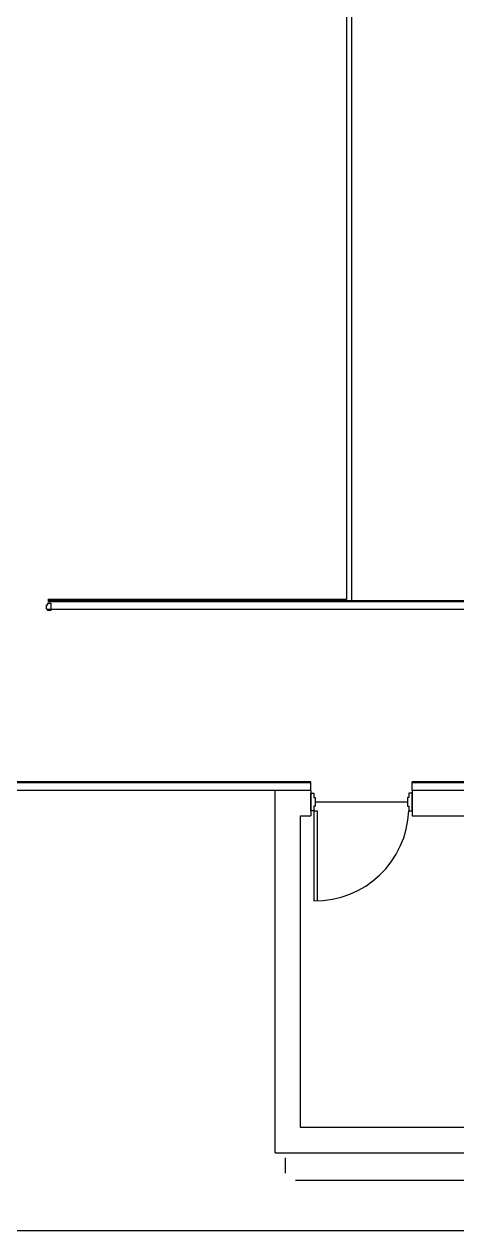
# Model space of a CAD drawing. Header units: millimetres. Extents: x 391350 to 515311, y -283575 to -199845.
# Drawn here: x 412915 to 417188, y -239526 to -227621 of the extents above; entities that cross this region are included whole.
import ezdxf

# ---------------------------------------------------------------- set-up
doc = ezdxf.new("R2010")
doc.units = ezdxf.units.MM
doc.layers.add('Evac_Exit', color=6, linetype='Continuous')

msp = doc.modelspace()

# ---------------------------------------------------------------- linework, layer by layer
at = {"color": 0}
for p, q in [((416098, -215823), (416098, -233298)), ((416148, -215823), (416148, -233311)), ((416098, -233298), (413148, -233298)), ((430845, -233311), (413149, -233311)), ((430895, -233320), (413149, -233320)), ((413137, -233388), (413137, -233350)), ((413137, -233350), (413150, -233350)), ((413137, -233388), (413150, -233407)), ((430895, -233395), (413142, -233395)), ((413150, -233350), (413150, -233334)), ((413150, -233334), (413180, -233334)), ((413180, -233407), (413150, -233407)), ((413180, -233334), (413180, -233407)), ((415745, -235095), (395466, -235095)), ((415745, -235105), (395466, -235105)), ((415745, -235180), (415745, -235095)), ((424595, -235095), (416745, -235095)), ((432595, -235095), (416745, -235095)), ((416745, -235180), (416745, -235095)), ((424595, -235105), (416745, -235105)), ((432645, -235105), (416745, -235105)), ((415745, -235180), (395466, -235180)), ((415395, -238755), (415395, -235180)), ((415745, -235180), (415395, -235180)), ((415745, -235180), (415745, -235430)), ((415745, -235381), (415745, -235206)), ((415745, -235206), (415775, -235206)), ((415775, -235206), (415775, -235250)), ((416745, -235180), (416745, -235430)), ((417095, -235180), (416745, -235180)), ((424445, -235180), (416745, -235180)), ((432645, -235180), (416745, -235180)), ((415775, -235250), (415788, -235250)), ((415788, -235337), (415775, -235337)), ((415775, -235337), (415775, -235381)), ((415788, -235250), (415788, -235337)), ((415645, -235430), (415745, -235430)), ((415645, -238505), (415645, -235430)), ((415775, -235381), (415745, -235381)), ((415775, -235381), (415775, -236270)), ((415810, -235381), (415810, -236269)), ((416745, -235430), (424145, -235430)), ((424145, -238505), (415645, -238505)), ((415395, -238755), (424395, -238755)), ((415495, -238955), (415495, -238805)), ((415595, -239025), (420195, -239025))]:
    msp.add_line(p, q, dxfattribs=at)
for points in [[(391350, -204650), (449973, -204650), (449973, -239526), (391350, -239526)], [(416745, -235381), (416745, -235206), (416714, -235206), (416714, -235250), (416701, -235250), (416701, -235337), (416714, -235337), (416714, -235381)]]:
    msp.add_lwpolyline(points, close=True, dxfattribs=at)
for points in [[(413148, -233298), (416098, -233298)], [(415775, -235381), (415810, -235381)]]:
    msp.add_lwpolyline(points, dxfattribs=at)
msp.add_arc((415789, -235344), 925, 269.1146, 357.7515, dxfattribs=at)
at = {"layer": 'Evac_Exit'}
msp.add_line((415788, -235293), (416701, -235293), dxfattribs=at)

doc.saveas('drawing.dxf')
